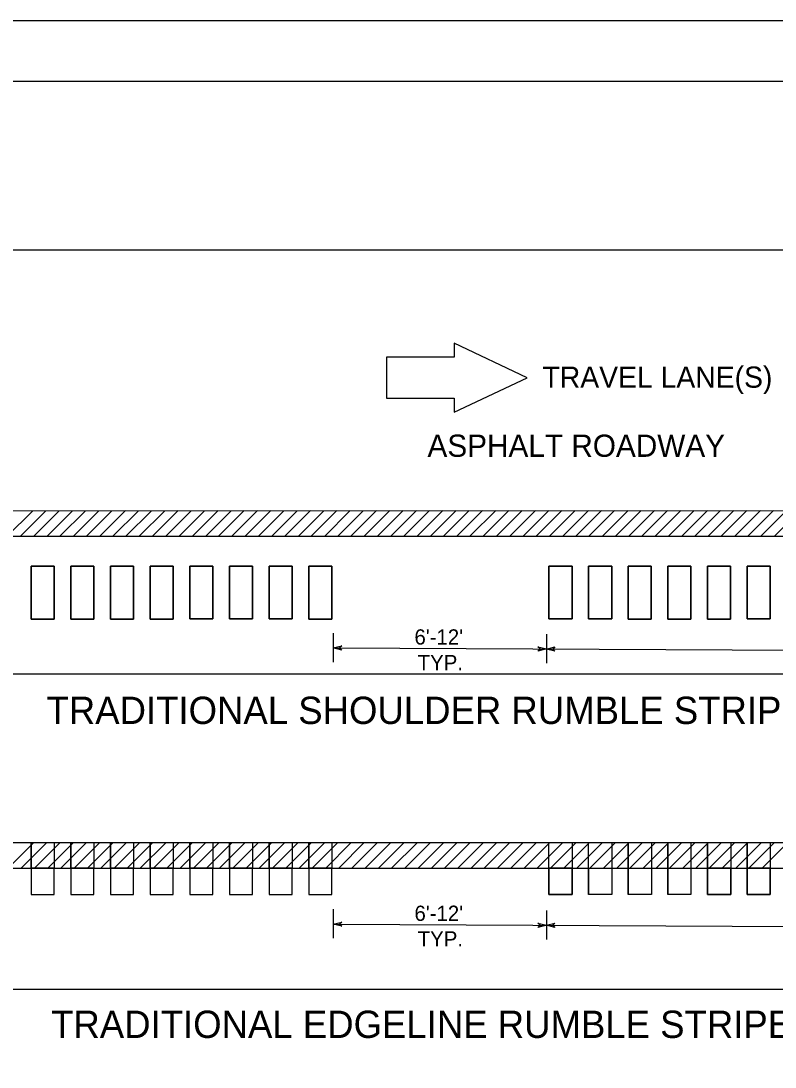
# Model space of a CAD drawing. Extents: x 2004749 to 2006761, y 527528 to 529114.
# Drawn here: x 2005338 to 2005710, y 528599 to 529114 of the extents above; entities that cross this region are included whole.
import ezdxf

# ---------------------------------------------------------------- set-up
doc = ezdxf.new("R2010")
doc.units = 0
for name, color, linetype in [('Default', 7, 'Continuous'), ('GSBWFILL', 7, 'Continuous'), ('Old_Level_1', 7, 'Continuous'), ('Prop Sign E Yield Sign Ahead CELL', 7, 'Continuous')]:
    doc.layers.add(name, color=color, linetype=linetype)

# ---------------------------------------------------------------- blocks, each defined once
blk = doc.blocks.new('DTF')
at = {"layer": 'Default'}
for p, q in [((-10.33475, 4.8755), (-10.33625, 2.90475)), ((0, 0), (-10.33475, 4.8755)), ((-19.936, 2.9115), (-19.9395, -2.8845)), ((-10.33625, 2.90475), (-19.936, 2.9115)), ((-10.34125, -4.8615), (0, 0)), ((-19.9395, -2.8845), (-10.3405, -2.891)), ((-10.3405, -2.891), (-10.34125, -4.8615))]:
    blk.add_line(p, q, dxfattribs=at)
blk = doc.blocks.new('TERM2')
at = {"layer": 'Default'}
for p, q in [((-6.25, 1.563), (0, 0)), ((-4.687, 0), (-6.25, 1.563)), ((0, 0), (-6.25, -1.563)), ((-6.25, -1.563), (-4.687, 0))]:
    blk.add_line(p, q, dxfattribs=at)

msp = doc.modelspace()

# ---------------------------------------------------------------- linework, layer by layer
at = {"layer": 'Default'}
for p, q in [((2005075.17, 528872.7), (2006187.53, 528872.83)), ((2005331.34, 528860.08), (2005343.99, 528872.71)), ((2005337.87, 528860.08), (2005350.52, 528872.71)), ((2005344.4, 528860.08), (2005357.05, 528872.71)), ((2005350.91, 528860.08), (2005363.55, 528872.71)), ((2005357.38, 528860.11), (2005370.02, 528872.73)), ((2005363.91, 528860.08), (2005376.56, 528872.71)), ((2005370.41, 528860.08), (2005383.06, 528872.71)), ((2005377.03, 528860.13), (2005389.67, 528872.76)), ((2005383.56, 528860.11), (2005396.12, 528872.65)), ((2005389.95, 528860.11), (2005402.45, 528872.6)), ((2005396.5, 528860.11), (2005409.06, 528872.65)), ((2005403.01, 528860.12), (2005415.66, 528872.75)), ((2005409.38, 528859.98), (2005422.02, 528872.61)), ((2005415.97, 528860.03), (2005428.61, 528872.66)), ((2005422.65, 528860.16), (2005435.3, 528872.79)), ((2005429.11, 528860.07), (2005441.75, 528872.7)), ((2005435.56, 528860.12), (2005448.2, 528872.74)), ((2005442.11, 528860.12), (2005454.76, 528872.75)), ((2005448.66, 528860.12), (2005461.3, 528872.75)), ((2005455.06, 528860.08), (2005467.7, 528872.71)), ((2005461.65, 528860.08), (2005474.29, 528872.71)), ((2005468.15, 528860.12), (2005480.8, 528872.75)), ((2005474.79, 528860.08), (2005487.43, 528872.71)), ((2005481.15, 528860.12), (2005493.8, 528872.75)), ((2005487.7, 528860.03), (2005500.43, 528872.75)), ((2005494.25, 528860.12), (2005506.84, 528872.69)), ((2005500.74, 528860.11), (2005513.38, 528872.74)), ((2005507.28, 528860.11), (2005519.93, 528872.74)), ((2005513.9, 528860.11), (2005526.55, 528872.74)), ((2005520.31, 528860.07), (2005533.01, 528872.75)), ((2005526.86, 528860.11), (2005539.5, 528872.74)), ((2005533.41, 528860.16), (2005546.02, 528872.76)), ((2005539.95, 528860.16), (2005552.56, 528872.76)), ((2005546.43, 528860.16), (2005559.04, 528872.76)), ((2005552.93, 528860.16), (2005565.54, 528872.76)), ((2005559.59, 528860.26), (2005572.1, 528872.76)), ((2005565.93, 528860.13), (2005578.57, 528872.76)), ((2005572.52, 528860.13), (2005585.16, 528872.76)), ((2005579.06, 528860.13), (2005591.71, 528872.76)), ((2005585.56, 528860.13), (2005598.2, 528872.76)), ((2005592.05, 528860.13), (2005604.7, 528872.76)), ((2005598.59, 528860.13), (2005611.24, 528872.76)), ((2005605.11, 528860.13), (2005617.76, 528872.76)), ((2005611.61, 528860.13), (2005624.26, 528872.76)), ((2005618.04, 528860.13), (2005630.68, 528872.77)), ((2005624.69, 528860.13), (2005637.34, 528872.77)), ((2005631.19, 528860.13), (2005643.83, 528872.77)), ((2005637.68, 528860.14), (2005650.33, 528872.77)), ((2005644.18, 528860.14), (2005656.82, 528872.77)), ((2005650.63, 528860.14), (2005663.28, 528872.77)), ((2005657.27, 528860.14), (2005669.92, 528872.77)), ((2005663.73, 528860.14), (2005676.37, 528872.77)), ((2005670.25, 528860.14), (2005682.9, 528872.77)), ((2005676.7, 528860.14), (2005689.35, 528872.77)), ((2005683.18, 528860.14), (2005695.83, 528872.77)), ((2005689.91, 528860.14), (2005702.55, 528872.77)), ((2005696.35, 528860.14), (2005709, 528872.77)), ((2005702.8, 528860.14), (2005715.45, 528872.78)), ((2005709.46, 528860.14), (2005722.1, 528872.78)), ((2005083.11, 528860.07), (2006188.17, 528860.2)), ((2005552.94, 528860.11), (2005552.98, 528860.11)), ((2005492.05, 528812.46), (2005492.05, 528798.17)), ((2005597.08, 528811.93), (2005597.08, 528797.64)), ((2005492.05, 528805.12), (2006175.27, 528801.64)), ((2005092.92, 528792.36), (2006177.15, 528792.44)), ((2005092.92, 528792.36), (2006177.15, 528792.44)), ((2005075.68, 528709.19), (2006188.04, 528709.32)), ((2005331.86, 528696.57), (2005344.5, 528709.2)), ((2005338.39, 528696.57), (2005351.03, 528709.2)), ((2005343.25, 528709.22), (2005343.25, 528696.2)), ((2005344.92, 528696.57), (2005357.56, 528709.2)), ((2005351.42, 528696.57), (2005364.07, 528709.2)), ((2005357.9, 528696.6), (2005370.54, 528709.22)), ((2005362.76, 528709.22), (2005362.76, 528696.2)), ((2005364.43, 528696.57), (2005377.07, 528709.2)), ((2005370.93, 528696.57), (2005383.57, 528709.2)), ((2005377.54, 528696.62), (2005390.19, 528709.25)), ((2005382.3, 528709.23), (2005382.3, 528696.21)), ((2005384.07, 528696.59), (2005396.63, 528709.14)), ((2005390.46, 528696.6), (2005402.97, 528709.09)), ((2005397.02, 528696.6), (2005409.58, 528709.14)), ((2005401.84, 528709.23), (2005401.84, 528696.2)), ((2005403.53, 528696.61), (2005416.17, 528709.24)), ((2005409.89, 528696.47), (2005422.54, 528709.1)), ((2005416.49, 528696.52), (2005429.13, 528709.15)), ((2005421.38, 528709.23), (2005421.38, 528696.2)), ((2005423.17, 528696.65), (2005435.81, 528709.28)), ((2005429.62, 528696.56), (2005442.27, 528709.19)), ((2005436.08, 528696.61), (2005448.72, 528709.23)), ((2005440.92, 528709.23), (2005440.92, 528696.21)), ((2005442.63, 528696.61), (2005455.27, 528709.24)), ((2005449.17, 528696.61), (2005461.82, 528709.24)), ((2005455.57, 528696.57), (2005468.22, 528709.2)), ((2005460.47, 528709.24), (2005460.47, 528696.21)), ((2005462.16, 528696.57), (2005474.81, 528709.2)), ((2005468.67, 528696.61), (2005481.31, 528709.24)), ((2005475.3, 528696.57), (2005487.95, 528709.2)), ((2005479.98, 528709.24), (2005479.98, 528696.21)), ((2005481.67, 528696.61), (2005494.31, 528709.24)), ((2005488.22, 528696.52), (2005500.95, 528709.24)), ((2005494.76, 528696.61), (2005507.35, 528709.18)), ((2005501.25, 528696.59), (2005513.9, 528709.23)), ((2005507.8, 528696.59), (2005520.44, 528709.23)), ((2005514.42, 528696.6), (2005527.06, 528709.23)), ((2005520.83, 528696.56), (2005533.53, 528709.24)), ((2005527.37, 528696.6), (2005540.02, 528709.23)), ((2005533.92, 528696.65), (2005546.53, 528709.24)), ((2005540.47, 528696.65), (2005553.08, 528709.25)), ((2005546.95, 528696.65), (2005559.56, 528709.25)), ((2005553.45, 528696.65), (2005566.06, 528709.25)), ((2005560.1, 528696.75), (2005572.61, 528709.25)), ((2005566.44, 528696.62), (2005579.09, 528709.25)), ((2005573.03, 528696.62), (2005585.68, 528709.25)), ((2005579.58, 528696.62), (2005592.22, 528709.25)), ((2005586.07, 528696.62), (2005598.72, 528709.25)), ((2005592.57, 528696.62), (2005605.21, 528709.25)), ((2005599.11, 528696.62), (2005611.76, 528709.25)), ((2005605.63, 528696.62), (2005618.27, 528709.25)), ((2005612.13, 528696.62), (2005624.77, 528709.25)), ((2005618.55, 528696.62), (2005631.2, 528709.25)), ((2005625.21, 528696.62), (2005637.86, 528709.26)), ((2005631.7, 528696.62), (2005644.35, 528709.26)), ((2005637.39, 528709.26), (2005637.39, 528696.23)), ((2005638.2, 528696.62), (2005650.84, 528709.26)), ((2005644.69, 528696.63), (2005657.34, 528709.26)), ((2005651.15, 528696.63), (2005663.79, 528709.26)), ((2005656.93, 528709.27), (2005656.93, 528696.24)), ((2005657.74, 528696.64), (2005670.38, 528709.27)), ((2005664.24, 528696.63), (2005676.89, 528709.26)), ((2005670.77, 528696.63), (2005683.41, 528709.26)), ((2005676.48, 528709.28), (2005676.48, 528696.25)), ((2005677.22, 528696.63), (2005689.86, 528709.26)), ((2005677.28, 528696.64), (2005689.93, 528709.28)), ((2005683.7, 528696.63), (2005696.34, 528709.26)), ((2005690.42, 528696.63), (2005703.07, 528709.26)), ((2005696.01, 528709.26), (2005696.01, 528696.24)), ((2005696.82, 528696.63), (2005709.47, 528709.27)), ((2005696.87, 528696.63), (2005709.51, 528709.26)), ((2005703.32, 528696.63), (2005715.96, 528709.26)), ((2005083.63, 528696.56), (2006188.69, 528696.69)), ((2005343.25, 528696.59), (2005343.25, 528683.56)), ((2005362.76, 528696.59), (2005362.76, 528683.56)), ((2005382.3, 528696.6), (2005382.3, 528683.57)), ((2005401.84, 528696.59), (2005401.84, 528683.57)), ((2005421.38, 528696.6), (2005421.38, 528683.57)), ((2005440.92, 528696.6), (2005440.92, 528683.57)), ((2005460.47, 528696.6), (2005460.47, 528683.58)), ((2005479.98, 528696.6), (2005479.98, 528683.58)), ((2005553.45, 528696.6), (2005553.5, 528696.6)), ((2005598.33, 528696.62), (2005598.33, 528683.59)), ((2005617.87, 528696.62), (2005617.87, 528683.59)), ((2005637.39, 528696.62), (2005637.39, 528683.6)), ((2005656.93, 528696.64), (2005656.93, 528683.61)), ((2005676.48, 528696.64), (2005676.48, 528683.62)), ((2005696.01, 528696.63), (2005696.01, 528683.6)), ((2005492.06, 528676.35), (2005492.06, 528662.06)), ((2005597.09, 528675.82), (2005597.09, 528661.52)), ((2005492.06, 528669.01), (2006175.28, 528665.53)), ((2005092.94, 528637.04), (2006176.41, 528637.12))]:
    msp.add_line(p, q, dxfattribs=at)
for points in [[(2005004.86, 529001.15), (2006422.62, 529001.15), (2006422.62, 528100.21), (2005004.86, 528100.21)], [(2005343.23, 528845.39), (2005354.63, 528845.39), (2005354.63, 528819.34), (2005343.23, 528819.34)], [(2005343.23, 528845.39), (2005354.63, 528845.39), (2005354.63, 528819.34), (2005343.23, 528819.34)], [(2005343.23, 528845.39), (2005354.63, 528845.39), (2005354.63, 528819.34), (2005343.23, 528819.34)], [(2005362.75, 528845.35), (2005374.14, 528845.35), (2005374.14, 528819.3), (2005362.75, 528819.3)], [(2005362.75, 528819.3), (2005374.14, 528819.3), (2005374.14, 528845.35), (2005362.75, 528845.35)], [(2005362.75, 528845.35), (2005374.14, 528845.35), (2005374.14, 528819.3), (2005362.75, 528819.3)], [(2005382.29, 528845.35), (2005393.68, 528845.35), (2005393.68, 528819.29), (2005382.29, 528819.29)], [(2005382.29, 528845.35), (2005393.68, 528845.35), (2005393.68, 528819.29), (2005382.29, 528819.29)], [(2005382.29, 528845.35), (2005393.68, 528845.35), (2005393.68, 528819.29), (2005382.29, 528819.29)], [(2005401.84, 528845.35), (2005413.23, 528845.35), (2005413.23, 528819.3), (2005401.84, 528819.3)], [(2005401.84, 528845.35), (2005413.23, 528845.35), (2005413.23, 528819.3), (2005401.84, 528819.3)], [(2005401.84, 528845.35), (2005413.23, 528845.35), (2005413.23, 528819.3), (2005401.84, 528819.3)], [(2005421.37, 528845.44), (2005432.76, 528845.44), (2005432.76, 528819.38), (2005421.37, 528819.38)], [(2005421.37, 528845.44), (2005432.76, 528845.44), (2005432.76, 528819.38), (2005421.37, 528819.38)], [(2005421.37, 528845.44), (2005432.76, 528845.44), (2005432.76, 528819.38), (2005421.37, 528819.38)], [(2005440.91, 528845.43), (2005452.3, 528845.43), (2005452.3, 528819.38), (2005440.91, 528819.38)], [(2005440.91, 528845.43), (2005452.3, 528845.43), (2005452.3, 528819.38), (2005440.91, 528819.38)], [(2005440.91, 528845.43), (2005452.3, 528845.43), (2005452.3, 528819.38), (2005440.91, 528819.38)], [(2005460.46, 528845.44), (2005471.85, 528845.44), (2005471.85, 528819.38), (2005460.46, 528819.38)], [(2005460.46, 528845.44), (2005471.85, 528845.44), (2005471.85, 528819.38), (2005460.46, 528819.38)], [(2005479.97, 528845.4), (2005491.36, 528845.4), (2005491.36, 528819.34), (2005479.97, 528819.34)], [(2005479.97, 528845.4), (2005491.36, 528845.4), (2005491.36, 528819.34), (2005479.97, 528819.34)], [(2005598.32, 528845.42), (2005609.71, 528845.42), (2005609.71, 528819.37), (2005598.32, 528819.37)], [(2005598.32, 528819.37), (2005609.71, 528819.37), (2005609.71, 528845.42), (2005598.32, 528845.42)], [(2005617.86, 528845.43), (2005629.26, 528845.43), (2005629.26, 528819.37), (2005617.86, 528819.37)], [(2005617.86, 528845.43), (2005629.26, 528845.43), (2005629.26, 528819.37), (2005617.86, 528819.37)], [(2005617.86, 528819.37), (2005629.26, 528819.37), (2005629.26, 528845.43), (2005617.86, 528845.43)], [(2005637.38, 528845.39), (2005648.77, 528845.39), (2005648.77, 528819.33), (2005637.38, 528819.33)], [(2005637.38, 528819.33), (2005648.77, 528819.33), (2005648.77, 528845.39), (2005637.38, 528845.39)], [(2005637.38, 528819.33), (2005648.77, 528819.33), (2005648.77, 528845.39), (2005637.38, 528845.39)], [(2005656.92, 528845.38), (2005668.31, 528845.38), (2005668.31, 528819.33), (2005656.92, 528819.33)], [(2005656.92, 528845.38), (2005668.31, 528845.38), (2005668.31, 528819.33), (2005656.92, 528819.33)], [(2005656.92, 528819.33), (2005668.31, 528819.33), (2005668.31, 528845.38), (2005656.92, 528845.38)], [(2005676.47, 528845.39), (2005687.86, 528845.39), (2005687.86, 528819.34), (2005676.47, 528819.34)], [(2005676.47, 528845.39), (2005687.86, 528845.39), (2005687.86, 528819.34), (2005676.47, 528819.34)], [(2005696, 528845.47), (2005707.39, 528845.47), (2005707.39, 528819.42), (2005696, 528819.42)], [(2005696, 528845.47), (2005707.39, 528845.47), (2005707.39, 528819.42), (2005696, 528819.42)], [(2005343.25, 528709.22), (2005354.64, 528709.22), (2005354.64, 528696.59), (2005343.25, 528696.59)], [(2005343.25, 528709.22), (2005354.64, 528709.22), (2005354.64, 528696.59), (2005343.25, 528696.59)], [(2005362.76, 528709.22), (2005374.15, 528709.22), (2005374.15, 528696.59), (2005362.76, 528696.59)], [(2005362.76, 528709.22), (2005374.15, 528709.22), (2005374.15, 528696.59), (2005362.76, 528696.59)], [(2005382.3, 528709.23), (2005393.69, 528709.23), (2005393.69, 528696.6), (2005382.3, 528696.6)], [(2005401.84, 528709.23), (2005413.24, 528709.23), (2005413.24, 528696.6), (2005401.84, 528696.6)], [(2005421.38, 528709.23), (2005432.77, 528709.23), (2005432.77, 528696.6), (2005421.38, 528696.6)], [(2005421.38, 528709.23), (2005432.77, 528709.23), (2005432.77, 528696.6), (2005421.38, 528696.6)], [(2005440.92, 528709.23), (2005452.31, 528709.23), (2005452.31, 528696.6), (2005440.92, 528696.6)], [(2005440.92, 528709.23), (2005452.31, 528709.23), (2005452.31, 528696.6), (2005440.92, 528696.6)], [(2005460.47, 528709.24), (2005471.86, 528709.24), (2005471.86, 528696.61), (2005460.47, 528696.61)], [(2005460.47, 528709.24), (2005471.86, 528709.24), (2005471.86, 528696.6), (2005460.47, 528696.6)], [(2005479.98, 528709.24), (2005491.37, 528709.24), (2005491.37, 528696.61), (2005479.98, 528696.61)], [(2005479.98, 528709.24), (2005491.37, 528709.24), (2005491.37, 528696.6), (2005479.98, 528696.6)], [(2005598.33, 528709.25), (2005609.72, 528709.25), (2005609.72, 528683.59), (2005598.33, 528683.59)], [(2005617.87, 528709.25), (2005629.27, 528709.25), (2005629.27, 528683.59), (2005617.87, 528683.59)], [(2005637.39, 528709.26), (2005648.78, 528709.26), (2005648.78, 528683.6), (2005637.39, 528683.6)], [(2005656.93, 528709.27), (2005668.32, 528709.27), (2005668.32, 528683.61), (2005656.93, 528683.61)], [(2005676.48, 528709.28), (2005687.87, 528709.28), (2005687.87, 528683.62), (2005676.48, 528683.62)], [(2005696.01, 528709.26), (2005707.4, 528709.26), (2005707.4, 528683.6), (2005696.01, 528683.6)], [(2005354.64, 528696.59), (2005343.25, 528696.59), (2005343.25, 528683.56), (2005354.64, 528683.56)], [(2005354.64, 528696.59), (2005343.25, 528696.59), (2005343.25, 528683.56), (2005354.64, 528683.56)], [(2005374.15, 528696.59), (2005362.76, 528696.59), (2005362.76, 528683.56), (2005374.15, 528683.56)], [(2005374.15, 528696.59), (2005362.76, 528696.59), (2005362.76, 528683.56), (2005374.15, 528683.56)], [(2005393.69, 528696.6), (2005382.3, 528696.6), (2005382.3, 528683.57), (2005393.69, 528683.57)], [(2005393.69, 528696.6), (2005382.3, 528696.6), (2005382.3, 528683.57), (2005393.69, 528683.57)], [(2005413.24, 528696.59), (2005401.84, 528696.59), (2005401.84, 528683.57), (2005413.24, 528683.57)], [(2005413.24, 528696.59), (2005401.84, 528696.59), (2005401.84, 528683.57), (2005413.24, 528683.57)], [(2005432.77, 528696.6), (2005421.38, 528696.6), (2005421.38, 528683.57), (2005432.77, 528683.57)], [(2005432.77, 528696.6), (2005421.38, 528696.6), (2005421.38, 528683.57), (2005432.77, 528683.57)], [(2005452.31, 528696.6), (2005440.92, 528696.6), (2005440.92, 528683.57), (2005452.31, 528683.57)], [(2005452.31, 528696.6), (2005440.92, 528696.6), (2005440.92, 528683.57), (2005452.31, 528683.57)], [(2005471.86, 528696.6), (2005460.47, 528696.6), (2005460.47, 528683.58), (2005471.86, 528683.58)], [(2005471.86, 528696.6), (2005460.47, 528696.6), (2005460.47, 528683.58), (2005471.86, 528683.58)], [(2005491.37, 528696.6), (2005479.98, 528696.6), (2005479.98, 528683.58), (2005491.37, 528683.58)], [(2005491.37, 528696.6), (2005479.98, 528696.6), (2005479.98, 528683.58), (2005491.37, 528683.58)], [(2005609.72, 528683.59), (2005598.33, 528683.59), (2005598.33, 528696.62), (2005609.72, 528696.62)], [(2005598.33, 528696.62), (2005598.33, 528683.59), (2005609.72, 528683.59), (2005609.72, 528696.62)], [(2005629.27, 528683.59), (2005617.87, 528683.59), (2005617.87, 528696.62), (2005629.27, 528696.62)], [(2005648.78, 528683.6), (2005637.39, 528683.6), (2005637.39, 528696.63), (2005648.78, 528696.63)], [(2005668.32, 528683.61), (2005656.93, 528683.61), (2005656.93, 528696.63), (2005668.32, 528696.63)], [(2005676.48, 528696.58), (2005676.48, 528683.64), (2005687.87, 528683.64), (2005687.87, 528696.58)], [(2005676.48, 528683.64), (2005687.87, 528683.64), (2005687.87, 528696.58), (2005676.48, 528696.58)], [(2005696.01, 528696.57), (2005696.01, 528683.62), (2005707.4, 528683.62), (2005707.4, 528696.57)], [(2005696.01, 528683.62), (2005707.4, 528683.62), (2005707.4, 528696.57), (2005696.01, 528696.57)]]:
    msp.add_lwpolyline(points, close=True, dxfattribs=at)
for points in [[(2005343.23, 528819.34), (2005354.63, 528819.34), (2005354.63, 528845.39), (2005343.23, 528845.39), (2005343.23, 528819.34)], [(2005362.75, 528819.3), (2005374.14, 528819.3), (2005374.14, 528845.35), (2005362.75, 528845.35), (2005362.75, 528819.3)], [(2005382.29, 528819.29), (2005393.68, 528819.29), (2005393.68, 528845.35), (2005382.29, 528845.35), (2005382.29, 528819.29)], [(2005401.84, 528819.3), (2005413.23, 528819.3), (2005413.23, 528845.35), (2005401.84, 528845.35), (2005401.84, 528819.3)], [(2005421.37, 528819.38), (2005432.76, 528819.38), (2005432.76, 528845.44), (2005421.37, 528845.44), (2005421.37, 528819.38)], [(2005440.91, 528819.38), (2005452.3, 528819.38), (2005452.3, 528845.43), (2005440.91, 528845.43), (2005440.91, 528819.38)], [(2005460.46, 528819.38), (2005471.85, 528819.38), (2005471.85, 528845.44), (2005460.46, 528845.44), (2005460.46, 528819.38)], [(2005479.97, 528819.34), (2005491.36, 528819.34), (2005491.36, 528845.4), (2005479.97, 528845.4), (2005479.97, 528819.34)], [(2005598.32, 528819.37), (2005609.71, 528819.37), (2005609.71, 528845.42), (2005598.32, 528845.42), (2005598.32, 528819.37)], [(2005617.86, 528819.37), (2005629.26, 528819.37), (2005629.26, 528845.43), (2005617.86, 528845.43), (2005617.86, 528819.37)], [(2005637.38, 528819.33), (2005648.77, 528819.33), (2005648.77, 528845.39), (2005637.38, 528845.39), (2005637.38, 528819.33)], [(2005656.92, 528819.33), (2005668.31, 528819.33), (2005668.31, 528845.38), (2005656.92, 528845.38), (2005656.92, 528819.33)], [(2005676.47, 528819.34), (2005687.86, 528819.34), (2005687.86, 528845.39), (2005676.47, 528845.39), (2005676.47, 528819.34)], [(2005696, 528819.42), (2005707.39, 528819.42), (2005707.39, 528845.47), (2005696, 528845.47), (2005696, 528819.42)]]:
    msp.add_lwpolyline(points, dxfattribs=at)
at = {"layer": 'GSBWFILL'}
msp.add_line((2006761.21, 529113.99), (2004748.64, 529113.99), dxfattribs=at)
msp.add_line((2006761.21, 529113.99), (2004748.64, 529113.99), dxfattribs=at)
at = {"layer": 'Prop Sign E Yield Sign Ahead CELL'}
msp.add_lwpolyline([(2006740.9, 529084.12), (2004948.23, 529084.12), (2004948.23, 527829.25), (2006740.9, 527829.25)], close=True, dxfattribs=at)

# ---------------------------------------------------------------- block references
at = {"layer": 'Default', "xscale": 3.4793784531623824, "yscale": 3.4793784531623824}
msp.add_blockref('DTF', (2005587.68, 528938.25), dxfattribs=at)
at = {"layer": 'Default', "xscale": 0.6680406630071772, "yscale": 0.6680406630071772}
for p, rotation in [((2005492.05, 528805.12), 179.99999999997019), ((2005597.08, 528804.59), -2.9817700138720487e-11), ((2005597.09, 528804.58), 179.99999999997019), ((2005492.06, 528669.01), 179.99999999997019), ((2005597.09, 528668.47), -2.9817700138720487e-11), ((2005597.1, 528668.47), 179.99999999997019)]:
    msp.add_blockref('TERM2', p, dxfattribs=dict(at, rotation=rotation))

# ---------------------------------------------------------------- texts
at = {"layer": 'Default'}
for s, height, p in [('TRAVEL LANE(S)', 10.4381, (2005595.17, 528933.29)), ('ASPHALT ROADWAY', 10.96, (2005538.5, 528899.25)), ("6'-12'", 7.515, (2005532.07, 528806.75)), ('TYP.', 7.515, (2005533.65, 528794.15)), ("6'-12'", 7.515, (2005532.08, 528670.63)), ('TYP.', 7.515, (2005533.66, 528658.04))]:
    msp.add_text(s, height=height, rotation=360, dxfattribs=at).set_placement(p)
at = {"layer": 'Old_Level_1'}
for s, p in [('TRADITIONAL SHOULDER RUMBLE STRIP (SEE SHEET 1)', (2005350.81, 528767.64)), ('TRADITIONAL EDGELINE RUMBLE STRIPE (SEE SHEET 3)', (2005353.07, 528612.97))]:
    msp.add_text(s, height=13.461, dxfattribs=at).set_placement(p)

doc.saveas('drawing.dxf')
